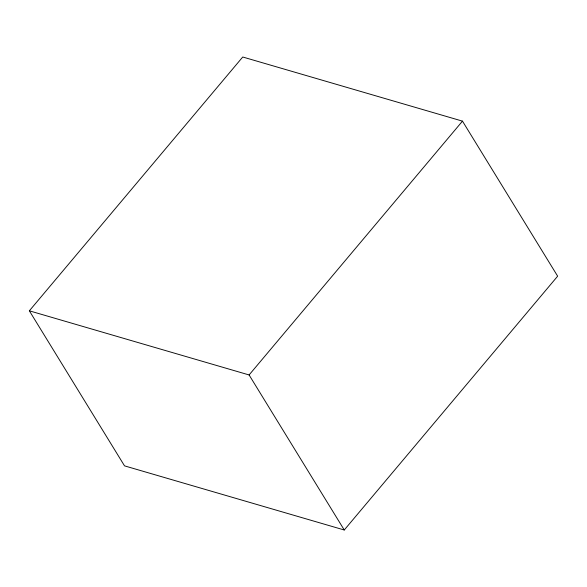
<?xml version="1.0" encoding="UTF-8"?>
<svg xmlns="http://www.w3.org/2000/svg" width="587" height="587" viewBox="0 0 587 587"><rect width="100%" height="100%" fill="white"/><g stroke="black" fill="none" stroke-linecap="round" stroke-linejoin="round"><path stroke-width="0.88" d="M29.35 310.817L242.739 57.005L462.475 121.135L557.65 276.183L344.261 529.995L124.525 465.865L29.35 310.817L249.093 374.954L344.261 529.995M249.093 374.954L462.475 121.135"/></g></svg>
